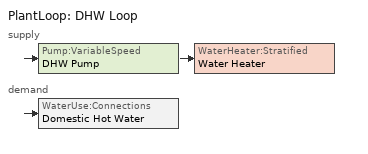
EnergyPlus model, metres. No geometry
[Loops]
PlantLoop 'DHW Loop'
 supply: Pump:VariableSpeed 'DHW Pump' > WaterHeater:Stratified 'Water Heater'
 demand: WaterUse:Connections 'Domestic Hot Water'
[Site:WaterMainsTemperature]
Calculation Method=CORRELATION; Annual Average Outdoor Air Temperature {C}=13; Maximum Difference In Monthly Average Outdoor Air Temperatures {deltaC}=19
[Sizing:Plant]
DHW Loop: Loop Type=HEATING; Design Loop Exit Temperature {C}=82; Loop Design Temperature Difference {deltaC}=11
[Pump:VariableSpeed]
DHW Pump: Rated Flow Rate {m3/s}=autosize; Rated Pump Head {Pa}=179352; Rated Power Consumption {W}=autosize; Motor Efficiency=0.8; Fraction of Motor Inefficiencies to Fluid Stream=0; Coefficient 1 of the Part Load Performance Curve=0; Coefficient 2 of the Part Load Performance Curve=1; Coefficient 3 of the Part Load Performance Curve=0; Coefficient 4 of the Part Load Performance Curve=0; Minimum Flow Rate {m3/s}=0; Pump Control Type=INTERMITTENT
[WaterHeater:Stratified]
Water Heater: Tank Volume {m3}=autosize; Tank Height {m}=autosize; Tank Shape=VerticalCylinder; Maximum Temperature Limit {C}=82.2222; Heater Priority Control=MasterSlave; Heater 1 Setpoint Temperature Schedule=Hot Water Set Point Temp Schedule; Heater 1 Deadband Temperature Difference {deltaC}=2; Heater 1 Capacity {W}=autosize; Heater 1 Height {m}=1; Heater 2 Setpoint Temperature Schedule=Hot Water Set Point Temp Schedule; Heater 2 Deadband Temperature Difference {deltaC}=5; Heater 2 Capacity {W}=0; Heater 2 Height {m}=1; Heater Fuel Type=DistrictHeating; Heater Thermal Efficiency=0.95; Off Cycle Parasitic Fuel Consumption Rate {W}=0; Off Cycle Parasitic Fuel Type=ELECTRICITY; Off Cycle Parasitic Heat Fraction to Tank=0; On Cycle Parasitic Fuel Consumption Rate {W}=0; On Cycle Parasitic Fuel Type=ELECTRICITY; On Cycle Parasitic Heat Fraction to Tank=0; Ambient Temperature Indicator=Outdoors; Uniform Skin Loss Coefficient per Unit Area to Ambient Temperature {W/m2-K}=1.5; Use Side Effectiveness=1; Inlet Mode=FIXED; Use Side Design Flow Rate {m3/s}=autosize; Number of Nodes=6; Additional Destratification Conductivity {W/m-K}=0.1; Node 1 Additional Loss Coefficient {W/m2-K}=0.15; Node 6 Additional Loss Coefficient {W/m2-K}=0.1
[WaterHeater:Sizing]
Water Heater: Design Mode=PeakDraw; Time Storage Can Meet Peak Draw {hr}=0.5; Time for Tank Recovery {hr}=1; Nominal Tank Volume for Autosizing Plant Connections {m3}=10
[PlantLoop]
DHW Loop: Fluid Type=WATER; Plant Equipment Operation Scheme=DHW Loop Operation; Maximum Loop Temperature {C}=100; Minimum Loop Temperature {C}=3; Maximum Loop Flow Rate {m3/s}=autosize; Minimum Loop Flow Rate {m3/s}=0; Plant Loop Volume {m3}=autocalculate; Load Distribution Scheme=OPTIMAL
[PlantEquipmentList]
DHW Plant Equipment: Water Heater
[PlantEquipmentOperation:HeatingLoad]
DHW Control Scheme: Load Range 1 Lower Limit {W}=0; Load Range 1 Upper Limit {W}=10000000; Range 1 Equipment List=DHW Plant Equipment
[PlantEquipmentOperationSchemes]
DHW Loop Operation: Control Scheme 1=DHW Control Scheme; Control Scheme 1 Schedule=DHW Always On
[SetpointManager:Scheduled]
DHW Loop Set Point Manager: Control Variable=Temperature; Schedule=Hot Water Set Point Temp Schedule; Setpoint Node or NodeList=Water Heater Use Loop Outlet Node
[WaterUse:Equipment] Target Temperature Schedule=Sinks and Showers Temp Schedule
Name | Peak Flow Rate {m3/s} | Flow Rate Fraction Schedule
Sinks | 0.000175 | Sinks Flow Schedule
Showers | 0 | Showers Flow Schedule
[WaterUse:Connections]
Domestic Hot Water: Drain Water Heat Exchanger Type=NONE; Water Use Equipment 1=Sinks; Water Use Equipment 2=Showers
[Schedule:Compact]
Hot Water Set Point Temp Schedule: THROUGH: 12/31, FOR: AllDays, UNTIL: 24:00, 55
Sinks and Showers Temp Schedule: THROUGH: 12/31, FOR: AllDays, UNTIL: 24:00, 45
Sinks Flow Schedule: THROUGH: 12/31, FOR: AllDays, UNTIL: 1:00, 0.003, UNTIL: 2:00, 0.001, UNTIL: 3:00, 0, UNTIL: 4:00, 0, UNTIL: 5:00, 0.001, UNTIL: 6:00, 0.028, UNTIL: 7:00, 0.105, UNTIL: 8:00, 0.1, UNTIL: 9:00, 0.081, UNTIL: 10:00, 0.059, UNTIL: 11:00, 0.051, UNTIL: 12:00, 0.037, UNTIL: 13:00, 0.031, UNTIL: 14:00, 0.026, UNTIL: 15:00, 0.023, UNTIL: 16:00, 0.033, UNTIL: 17:00, 0.041, UNTIL: 18:00, 0.063, UNTIL: 19:00, 0.075, UNTIL: 20:00, 0.066, UNTIL: 21:00, 0.059, UNTIL: 22:00, 0.046, UNTIL: 23:00, 0.046, UNTIL: 24:00, 0.025
Showers Flow Schedule: THROUGH: 12/31, FOR: AllDays, UNTIL: 3:00, 0, UNTIL: 5:00, 0.2, UNTIL: 7:00, 0, UNTIL: 7:10, 1, UNTIL: 10:00, 0, UNTIL: 10:30, 0.3, UNTIL: 13:00, 0, UNTIL: 13:10, 0.5, UNTIL: 16:00, 0, UNTIL: 22:00, 0.1, UNTIL: 24:00, 0
DHW Always On: Through: 12/31, For: AllDays, Until: 24:00, 1
